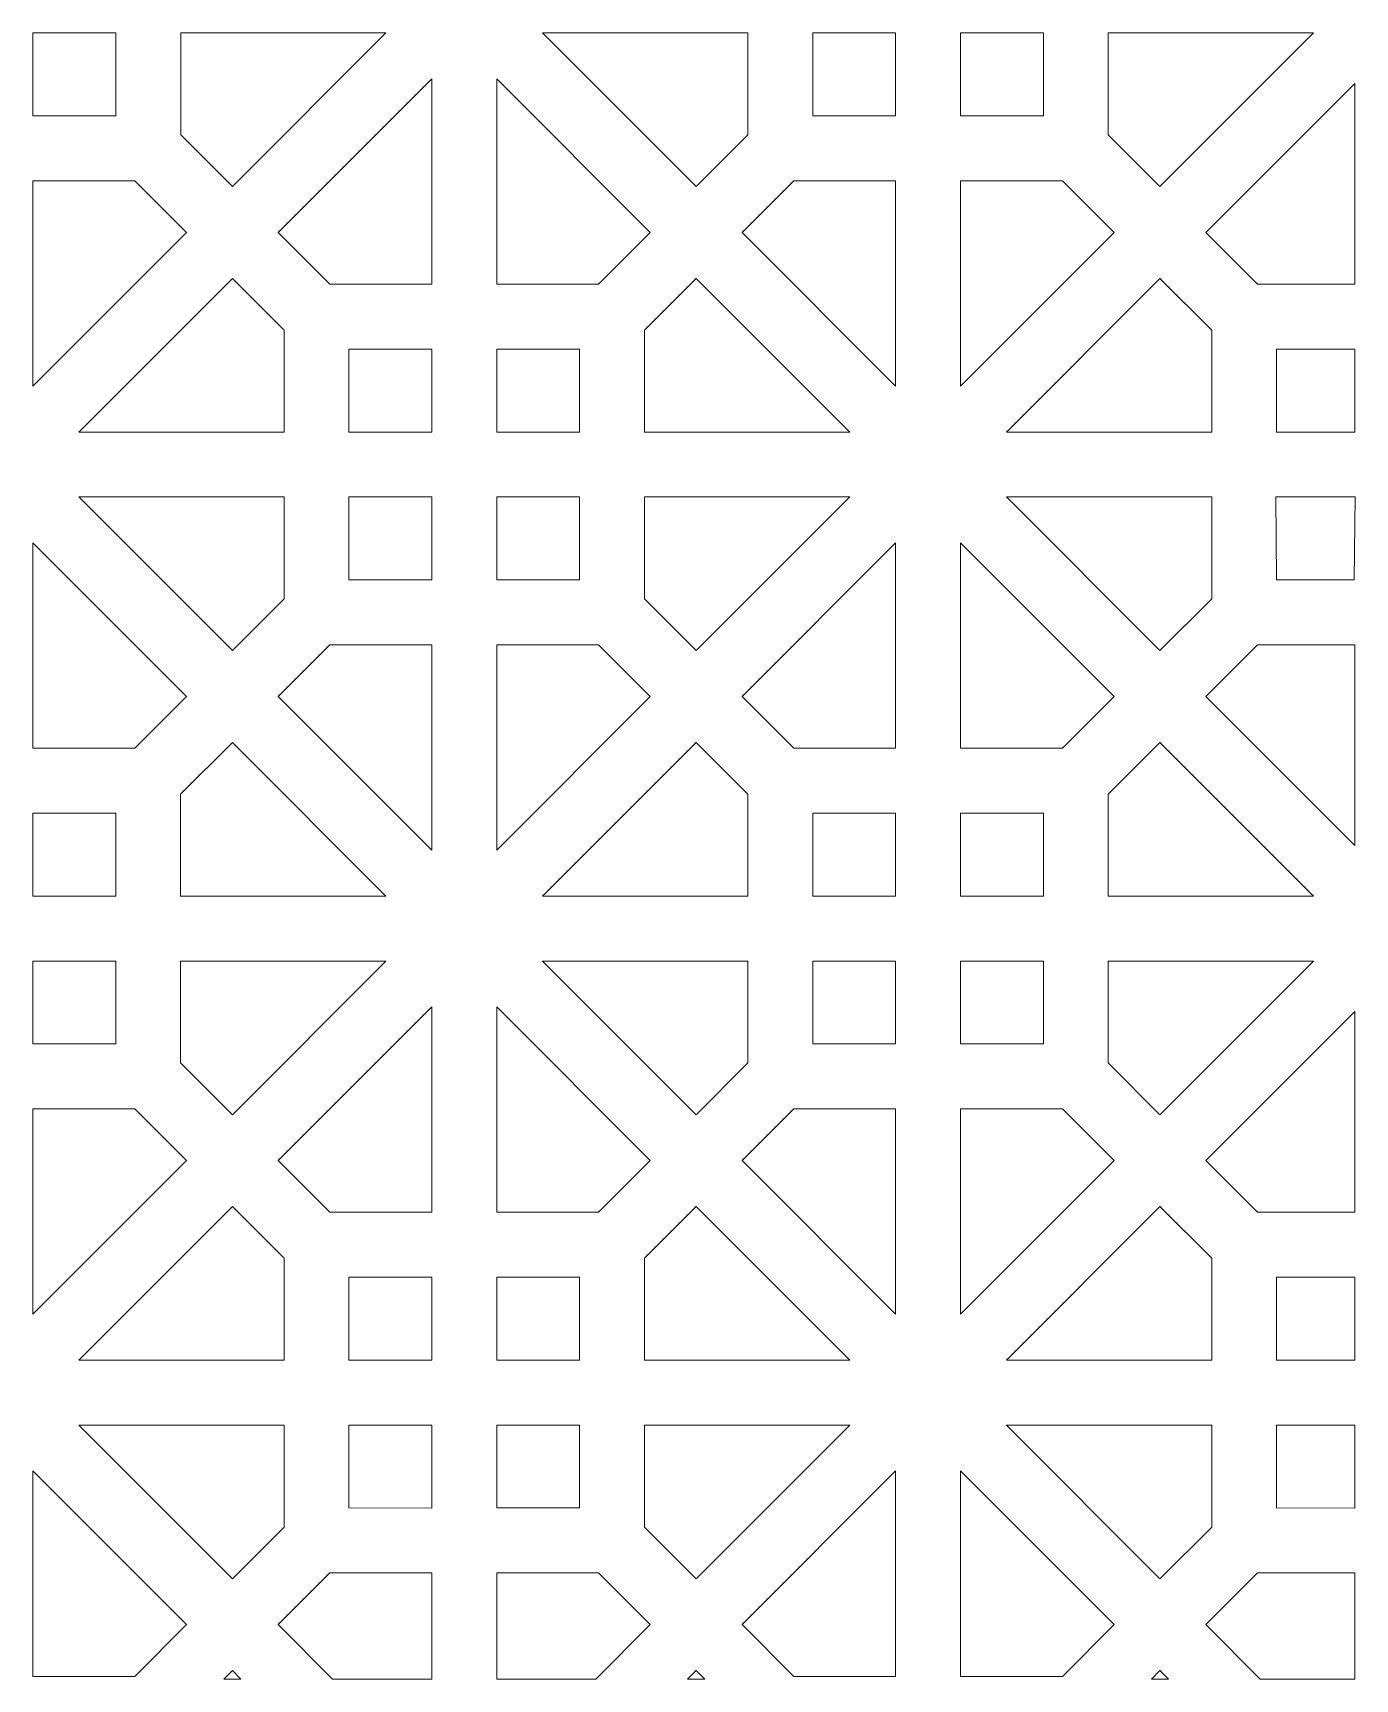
# Model space of a CAD drawing. Header units: centimetres. Extents: x -89 to 89, y -100 to 100.
# Drawn here: x -45.37 to -8.68, y -99.99 to -54.33 of the extents above; entities that cross this region are included whole.
import ezdxf

# ---------------------------------------------------------------- set-up
doc = ezdxf.new("R2010")
doc.units = ezdxf.units.CM
doc.header["$MEASUREMENT"] = 0
doc.layers.add('layer 1', color=7, linetype='Continuous')

msp = doc.modelspace()

# ---------------------------------------------------------------- linework, layer by layer
at = {"layer": 'layer 1', "color": 230, "lineweight": 9}
for points, knots in [([(-43.06808, -54.3339), (-43.06808, -54.3339), (-45.3681, -54.3339), (-45.3681, -54.3339), (-45.3681, -54.3339), (-45.3681, -54.3339), (-45.36747, -56.63367), (-45.36747, -56.63367), (-45.36747, -56.63367), (-45.36747, -56.63367), (-43.06744, -56.63367), (-43.06744, -56.63367), (-43.06744, -56.63367), (-43.06744, -56.63367), (-43.06808, -54.3339), (-43.06808, -54.3339)], [0, 0, 0, 0, 0.2, 0.2, 0.2, 0.2, 0.4, 0.4, 0.4, 0.4, 0.6, 0.6, 0.6, 0.6, 1, 1, 1, 1]), ([(-35.57151, -54.3339), (-35.57151, -54.3339), (-39.83343, -58.59581), (-39.83343, -58.59581), (-39.83343, -58.59581), (-39.83343, -58.59581), (-41.26745, -57.16088), (-41.26745, -57.16088), (-41.26745, -57.16088), (-41.26745, -57.16088), (-41.26744, -54.33363), (-41.26744, -54.33363), (-41.26744, -54.33363), (-41.26744, -54.33363), (-35.57151, -54.3339), (-35.57151, -54.3339)], [0, 0, 0, 0, 0.2, 0.2, 0.2, 0.2, 0.4, 0.4, 0.4, 0.4, 0.6, 0.6, 0.6, 0.6, 1, 1, 1, 1]), ([(-31.22595, -54.33392), (-31.22595, -54.33392), (-26.96414, -58.59573), (-26.96414, -58.59573), (-26.96414, -58.59573), (-26.96414, -58.59573), (-25.5288, -57.16075), (-25.5288, -57.16075), (-25.5288, -57.16075), (-25.5288, -57.16075), (-25.52879, -54.33365), (-25.52879, -54.33365), (-25.52879, -54.33365), (-25.52879, -54.33365), (-31.22595, -54.33392), (-31.22595, -54.33392)], [0, 0, 0, 0, 0.2, 0.2, 0.2, 0.2, 0.4, 0.4, 0.4, 0.4, 0.6, 0.6, 0.6, 0.6, 1, 1, 1, 1]), ([(-23.72943, -54.33392), (-23.72943, -54.33392), (-21.42941, -54.33392), (-21.42941, -54.33392), (-21.42941, -54.33392), (-21.42941, -54.33392), (-21.42877, -56.63361), (-21.42877, -56.63361), (-21.42877, -56.63361), (-21.42877, -56.63361), (-23.72879, -56.63361), (-23.72879, -56.63361), (-23.72879, -56.63361), (-23.72879, -56.63361), (-23.72943, -54.33392), (-23.72943, -54.33392)], [0, 0, 0, 0, 0.2, 0.2, 0.2, 0.2, 0.4, 0.4, 0.4, 0.4, 0.6, 0.6, 0.6, 0.6, 1, 1, 1, 1]), ([(-19.62941, -56.63389), (-19.62941, -56.63389), (-17.32943, -56.63388), (-17.32943, -56.63388), (-17.32943, -56.63388), (-17.32943, -56.63388), (-17.3288, -54.33365), (-17.3288, -54.33365), (-17.3288, -54.33365), (-17.3288, -54.33365), (-19.62877, -54.33366), (-19.62877, -54.33366), (-19.62877, -54.33366), (-19.62877, -54.33366), (-19.62941, -56.63389), (-19.62941, -56.63389)], [0, 0, 0, 0, 0.2, 0.2, 0.2, 0.2, 0.4, 0.4, 0.4, 0.4, 0.6, 0.6, 0.6, 0.6, 1, 1, 1, 1]), ([(-15.52943, -57.16109), (-15.52943, -57.16109), (-15.52943, -54.33392), (-15.52943, -54.33392), (-15.52943, -54.33392), (-15.52943, -54.33392), (-9.83223, -54.33365), (-9.83223, -54.33365), (-9.83223, -54.33365), (-9.83223, -54.33365), (-14.0941, -58.5955), (-14.0941, -58.5955), (-14.0941, -58.5955), (-14.0941, -58.5955), (-15.52943, -57.16109), (-15.52943, -57.16109)], [0, 0, 0, 0, 0.2, 0.2, 0.2, 0.2, 0.4, 0.4, 0.4, 0.4, 0.6, 0.6, 0.6, 0.6, 1, 1, 1, 1]), ([(-34.29877, -55.60671), (-34.29877, -55.60671), (-34.29875, -61.30324), (-34.29875, -61.30324), (-34.29875, -61.30324), (-34.29875, -61.30324), (-37.12533, -61.30297), (-37.12533, -61.30297), (-37.12533, -61.30297), (-37.12533, -61.30297), (-38.55999, -59.86831), (-38.55999, -59.86831), (-38.55999, -59.86831), (-38.55999, -59.86831), (-34.29877, -55.60671), (-34.29877, -55.60671)], [0, 0, 0, 0, 0.2, 0.2, 0.2, 0.2, 0.4, 0.4, 0.4, 0.4, 0.6, 0.6, 0.6, 0.6, 1, 1, 1, 1]), ([(-28.23691, -59.86856), (-28.23691, -59.86856), (-32.49875, -55.60671), (-32.49875, -55.60671), (-32.49875, -55.60671), (-32.49875, -55.60671), (-32.49811, -61.30297), (-32.49811, -61.30297), (-32.49811, -61.30297), (-32.49811, -61.30297), (-29.67096, -61.30297), (-29.67096, -61.30297), (-29.67096, -61.30297), (-29.67096, -61.30297), (-28.23691, -59.86856), (-28.23691, -59.86856)], [0, 0, 0, 0, 0.2, 0.2, 0.2, 0.2, 0.4, 0.4, 0.4, 0.4, 0.6, 0.6, 0.6, 0.6, 1, 1, 1, 1]), ([(-8.68714, -55.73384), (-8.68714, -55.73384), (-12.82191, -59.86863), (-12.82191, -59.86863), (-12.82191, -59.86863), (-12.82191, -59.86863), (-11.38659, -61.30304), (-11.38659, -61.30304), (-11.38659, -61.30304), (-11.38659, -61.30304), (-8.6865, -61.3031), (-8.6865, -61.3031), (-8.6865, -61.3031), (-8.6865, -61.3031), (-8.68714, -55.73384), (-8.68714, -55.73384)], [0, 0, 0, 0, 0.2, 0.2, 0.2, 0.2, 0.4, 0.4, 0.4, 0.4, 0.6, 0.6, 0.6, 0.6, 1, 1, 1, 1]), ([(-45.36808, -64.13047), (-45.36808, -64.13047), (-45.3681, -58.43394), (-45.3681, -58.43394), (-45.3681, -58.43394), (-45.3681, -58.43394), (-42.54024, -58.43367), (-42.54024, -58.43367), (-42.54024, -58.43367), (-42.54024, -58.43367), (-41.10558, -59.86833), (-41.10558, -59.86833), (-41.10558, -59.86833), (-41.10558, -59.86833), (-45.36808, -64.13047), (-45.36808, -64.13047)], [0, 0, 0, 0, 0.2, 0.2, 0.2, 0.2, 0.4, 0.4, 0.4, 0.4, 0.6, 0.6, 0.6, 0.6, 1, 1, 1, 1]), ([(-25.69135, -59.86853), (-25.69135, -59.86853), (-21.42941, -64.13046), (-21.42941, -64.13046), (-21.42941, -64.13046), (-21.42941, -64.13046), (-21.42877, -58.43361), (-21.42877, -58.43361), (-21.42877, -58.43361), (-21.42877, -58.43361), (-24.25607, -58.43359), (-24.25607, -58.43359), (-24.25607, -58.43359), (-24.25607, -58.43359), (-25.69135, -59.86853), (-25.69135, -59.86853)], [0, 0, 0, 0, 0.2, 0.2, 0.2, 0.2, 0.4, 0.4, 0.4, 0.4, 0.6, 0.6, 0.6, 0.6, 1, 1, 1, 1]), ([(-19.62941, -64.13045), (-19.62941, -64.13045), (-15.36754, -59.86855), (-15.36754, -59.86855), (-15.36754, -59.86855), (-15.36754, -59.86855), (-16.80158, -58.4336), (-16.80158, -58.4336), (-16.80158, -58.4336), (-16.80158, -58.4336), (-19.62877, -58.4336), (-19.62877, -58.4336), (-19.62877, -58.4336), (-19.62877, -58.4336), (-19.62941, -64.13045), (-19.62941, -64.13045)], [0, 0, 0, 0, 0.2, 0.2, 0.2, 0.2, 0.4, 0.4, 0.4, 0.4, 0.6, 0.6, 0.6, 0.6, 1, 1, 1, 1]), ([(-44.09534, -65.40328), (-44.09534, -65.40328), (-39.83342, -61.14137), (-39.83342, -61.14137), (-39.83342, -61.14137), (-39.83342, -61.14137), (-38.39812, -62.57576), (-38.39812, -62.57576), (-38.39812, -62.57576), (-38.39812, -62.57576), (-38.39813, -65.40301), (-38.39813, -65.40301), (-38.39813, -65.40301), (-38.39813, -65.40301), (-44.09534, -65.40328), (-44.09534, -65.40328)], [0, 0, 0, 0, 0.2, 0.2, 0.2, 0.2, 0.4, 0.4, 0.4, 0.4, 0.6, 0.6, 0.6, 0.6, 1, 1, 1, 1]), ([(-28.39877, -65.40328), (-28.39877, -65.40328), (-28.39877, -62.57598), (-28.39877, -62.57598), (-28.39877, -62.57598), (-28.39877, -62.57598), (-26.96349, -61.14108), (-26.96349, -61.14108), (-26.96349, -61.14108), (-26.96349, -61.14108), (-22.70154, -65.40301), (-22.70154, -65.40301), (-22.70154, -65.40301), (-22.70154, -65.40301), (-28.39877, -65.40328), (-28.39877, -65.40328)], [0, 0, 0, 0, 0.2, 0.2, 0.2, 0.2, 0.4, 0.4, 0.4, 0.4, 0.6, 0.6, 0.6, 0.6, 1, 1, 1, 1]), ([(-12.66002, -62.57609), (-12.66002, -62.57609), (-12.66002, -65.40326), (-12.66002, -65.40326), (-12.66002, -65.40326), (-12.66002, -65.40326), (-18.35594, -65.40299), (-18.35594, -65.40299), (-18.35594, -65.40299), (-18.35594, -65.40299), (-14.09407, -61.14114), (-14.09407, -61.14114), (-14.09407, -61.14114), (-14.09407, -61.14114), (-12.66002, -62.57609), (-12.66002, -62.57609)], [0, 0, 0, 0, 0.2, 0.2, 0.2, 0.2, 0.4, 0.4, 0.4, 0.4, 0.6, 0.6, 0.6, 0.6, 1, 1, 1, 1]), ([(-36.59877, -65.40328), (-36.59877, -65.40328), (-34.29875, -65.40328), (-34.29875, -65.40328), (-34.29875, -65.40328), (-34.29875, -65.40328), (-34.2981, -63.10297), (-34.2981, -63.10297), (-34.2981, -63.10297), (-34.2981, -63.10297), (-36.59813, -63.10297), (-36.59813, -63.10297), (-36.59813, -63.10297), (-36.59813, -63.10297), (-36.59877, -65.40328), (-36.59877, -65.40328)], [0, 0, 0, 0, 0.2, 0.2, 0.2, 0.2, 0.4, 0.4, 0.4, 0.4, 0.6, 0.6, 0.6, 0.6, 1, 1, 1, 1]), ([(-32.49875, -63.10324), (-32.49875, -63.10324), (-32.49875, -65.40328), (-32.49875, -65.40328), (-32.49875, -65.40328), (-32.49875, -65.40328), (-30.19812, -65.40301), (-30.19812, -65.40301), (-30.19812, -65.40301), (-30.19812, -65.40301), (-30.19813, -63.10297), (-30.19813, -63.10297), (-30.19813, -63.10297), (-30.19813, -63.10297), (-32.49875, -63.10324), (-32.49875, -63.10324)], [0, 0, 0, 0, 0.2, 0.2, 0.2, 0.2, 0.4, 0.4, 0.4, 0.4, 0.6, 0.6, 0.6, 0.6, 1, 1, 1, 1]), ([(-8.68714, -65.40329), (-8.68714, -65.40329), (-8.68714, -63.10329), (-8.68714, -63.10329), (-8.68714, -63.10329), (-8.68714, -63.10329), (-10.85938, -63.10303), (-10.85938, -63.10303), (-10.85938, -63.10303), (-10.85938, -63.10303), (-10.85937, -65.40299), (-10.85937, -65.40299), (-10.85937, -65.40299), (-10.85937, -65.40299), (-8.68714, -65.40329), (-8.68714, -65.40329)], [0, 0, 0, 0, 0.2, 0.2, 0.2, 0.2, 0.4, 0.4, 0.4, 0.4, 0.6, 0.6, 0.6, 0.6, 1, 1, 1, 1]), ([(-44.09529, -67.20328), (-44.09529, -67.20328), (-39.83348, -71.46509), (-39.83348, -71.46509), (-39.83348, -71.46509), (-39.83348, -71.46509), (-38.39814, -70.03011), (-38.39814, -70.03011), (-38.39814, -70.03011), (-38.39814, -70.03011), (-38.39813, -67.20301), (-38.39813, -67.20301), (-38.39813, -67.20301), (-38.39813, -67.20301), (-44.09529, -67.20328), (-44.09529, -67.20328)], [0, 0, 0, 0, 0.2, 0.2, 0.2, 0.2, 0.4, 0.4, 0.4, 0.4, 0.6, 0.6, 0.6, 0.6, 1, 1, 1, 1]), ([(-36.59877, -67.20328), (-36.59877, -67.20328), (-34.29875, -67.20328), (-34.29875, -67.20328), (-34.29875, -67.20328), (-34.29875, -67.20328), (-34.29811, -69.50297), (-34.29811, -69.50297), (-34.29811, -69.50297), (-34.29811, -69.50297), (-36.59813, -69.50297), (-36.59813, -69.50297), (-36.59813, -69.50297), (-36.59813, -69.50297), (-36.59877, -67.20328), (-36.59877, -67.20328)], [0, 0, 0, 0, 0.2, 0.2, 0.2, 0.2, 0.4, 0.4, 0.4, 0.4, 0.6, 0.6, 0.6, 0.6, 1, 1, 1, 1]), ([(-32.49875, -69.50325), (-32.49875, -69.50325), (-30.19877, -69.50324), (-30.19877, -69.50324), (-30.19877, -69.50324), (-30.19877, -69.50324), (-30.19814, -67.20301), (-30.19814, -67.20301), (-30.19814, -67.20301), (-30.19814, -67.20301), (-32.49811, -67.20302), (-32.49811, -67.20302), (-32.49811, -67.20302), (-32.49811, -67.20302), (-32.49875, -69.50325), (-32.49875, -69.50325)], [0, 0, 0, 0, 0.2, 0.2, 0.2, 0.2, 0.4, 0.4, 0.4, 0.4, 0.6, 0.6, 0.6, 0.6, 1, 1, 1, 1]), ([(-28.39877, -70.03045), (-28.39877, -70.03045), (-28.39877, -67.20328), (-28.39877, -67.20328), (-28.39877, -67.20328), (-28.39877, -67.20328), (-22.70157, -67.20301), (-22.70157, -67.20301), (-22.70157, -67.20301), (-22.70157, -67.20301), (-26.96344, -71.46486), (-26.96344, -71.46486), (-26.96344, -71.46486), (-26.96344, -71.46486), (-28.39877, -70.03045), (-28.39877, -70.03045)], [0, 0, 0, 0, 0.2, 0.2, 0.2, 0.2, 0.4, 0.4, 0.4, 0.4, 0.6, 0.6, 0.6, 0.6, 1, 1, 1, 1]), ([(-12.66002, -67.20326), (-12.66002, -67.20326), (-12.66002, -70.03056), (-12.66002, -70.03056), (-12.66002, -70.03056), (-12.66002, -70.03056), (-14.09402, -71.46492), (-14.09402, -71.46492), (-14.09402, -71.46492), (-14.09402, -71.46492), (-18.35597, -67.20299), (-18.35597, -67.20299), (-18.35597, -67.20299), (-18.35597, -67.20299), (-12.66002, -67.20326), (-12.66002, -67.20326)], [0, 0, 0, 0, 0.2, 0.2, 0.2, 0.2, 0.4, 0.4, 0.4, 0.4, 0.6, 0.6, 0.6, 0.6, 1, 1, 1, 1]), ([(-8.68031, -67.20249), (-8.68031, -67.20249), (-8.70552, -69.50249), (-8.70552, -69.50249), (-8.70552, -69.50249), (-8.70552, -69.50249), (-10.85938, -69.50303), (-10.85938, -69.50303), (-10.85938, -69.50303), (-10.85938, -69.50303), (-10.87777, -67.20222), (-10.87777, -67.20222), (-10.87777, -67.20222), (-10.87777, -67.20222), (-8.68031, -67.20249), (-8.68031, -67.20249)], [0, 0, 0, 0, 0.2, 0.2, 0.2, 0.2, 0.4, 0.4, 0.4, 0.4, 0.6, 0.6, 0.6, 0.6, 1, 1, 1, 1]), ([(-41.10627, -72.7379), (-41.10627, -72.7379), (-45.36811, -68.47605), (-45.36811, -68.47605), (-45.36811, -68.47605), (-45.36811, -68.47605), (-45.36747, -74.17231), (-45.36747, -74.17231), (-45.36747, -74.17231), (-45.36747, -74.17231), (-42.54032, -74.17231), (-42.54032, -74.17231), (-42.54032, -74.17231), (-42.54032, -74.17231), (-41.10627, -72.7379), (-41.10627, -72.7379)], [0, 0, 0, 0, 0.2, 0.2, 0.2, 0.2, 0.4, 0.4, 0.4, 0.4, 0.6, 0.6, 0.6, 0.6, 1, 1, 1, 1]), ([(-21.42938, -68.47609), (-21.42938, -68.47609), (-25.69125, -72.73799), (-25.69125, -72.73799), (-25.69125, -72.73799), (-25.69125, -72.73799), (-24.25593, -74.1724), (-24.25593, -74.1724), (-24.25593, -74.1724), (-24.25593, -74.1724), (-21.42874, -74.1724), (-21.42874, -74.1724), (-21.42874, -74.1724), (-21.42874, -74.1724), (-21.42938, -68.47609), (-21.42938, -68.47609)], [0, 0, 0, 0, 0.2, 0.2, 0.2, 0.2, 0.4, 0.4, 0.4, 0.4, 0.6, 0.6, 0.6, 0.6, 1, 1, 1, 1]), ([(-15.36744, -72.73801), (-15.36744, -72.73801), (-19.62938, -68.47608), (-19.62938, -68.47608), (-19.62938, -68.47608), (-19.62938, -68.47608), (-19.62874, -74.17239), (-19.62874, -74.17239), (-19.62874, -74.17239), (-19.62874, -74.17239), (-16.80144, -74.17241), (-16.80144, -74.17241), (-16.80144, -74.17241), (-16.80144, -74.17241), (-15.36744, -72.73801), (-15.36744, -72.73801)], [0, 0, 0, 0, 0.2, 0.2, 0.2, 0.2, 0.4, 0.4, 0.4, 0.4, 0.6, 0.6, 0.6, 0.6, 1, 1, 1, 1]), ([(-38.56069, -72.73789), (-38.56069, -72.73789), (-34.29875, -76.99982), (-34.29875, -76.99982), (-34.29875, -76.99982), (-34.29875, -76.99982), (-34.29811, -71.30297), (-34.29811, -71.30297), (-34.29811, -71.30297), (-34.29811, -71.30297), (-37.12541, -71.30295), (-37.12541, -71.30295), (-37.12541, -71.30295), (-37.12541, -71.30295), (-38.56069, -72.73789), (-38.56069, -72.73789)], [0, 0, 0, 0, 0.2, 0.2, 0.2, 0.2, 0.4, 0.4, 0.4, 0.4, 0.6, 0.6, 0.6, 0.6, 1, 1, 1, 1]), ([(-32.49875, -76.99981), (-32.49875, -76.99981), (-28.23688, -72.73791), (-28.23688, -72.73791), (-28.23688, -72.73791), (-28.23688, -72.73791), (-29.67092, -71.30296), (-29.67092, -71.30296), (-29.67092, -71.30296), (-29.67092, -71.30296), (-32.49811, -71.30296), (-32.49811, -71.30296), (-32.49811, -71.30296), (-32.49811, -71.30296), (-32.49875, -76.99981), (-32.49875, -76.99981)], [0, 0, 0, 0, 0.2, 0.2, 0.2, 0.2, 0.4, 0.4, 0.4, 0.4, 0.6, 0.6, 0.6, 0.6, 1, 1, 1, 1]), ([(-8.68714, -71.3033), (-8.68714, -71.3033), (-8.68714, -76.8727), (-8.68714, -76.8727), (-8.68714, -76.8727), (-8.68714, -76.8727), (-12.82124, -72.73771), (-12.82124, -72.73771), (-12.82124, -72.73771), (-12.82124, -72.73771), (-11.38655, -71.30303), (-11.38655, -71.30303), (-11.38655, -71.30303), (-11.38655, -71.30303), (-8.68714, -71.3033), (-8.68714, -71.3033)], [0, 0, 0, 0, 0.2, 0.2, 0.2, 0.2, 0.4, 0.4, 0.4, 0.4, 0.6, 0.6, 0.6, 0.6, 1, 1, 1, 1]), ([(-41.26813, -78.27262), (-41.26813, -78.27262), (-41.26813, -75.44532), (-41.26813, -75.44532), (-41.26813, -75.44532), (-41.26813, -75.44532), (-39.83285, -74.01042), (-39.83285, -74.01042), (-39.83285, -74.01042), (-39.83285, -74.01042), (-35.5709, -78.27235), (-35.5709, -78.27235), (-35.5709, -78.27235), (-35.5709, -78.27235), (-41.26813, -78.27262), (-41.26813, -78.27262)], [0, 0, 0, 0, 0.2, 0.2, 0.2, 0.2, 0.4, 0.4, 0.4, 0.4, 0.6, 0.6, 0.6, 0.6, 1, 1, 1, 1]), ([(-25.52936, -75.44545), (-25.52936, -75.44545), (-25.52936, -78.27262), (-25.52936, -78.27262), (-25.52936, -78.27262), (-25.52936, -78.27262), (-31.22528, -78.27235), (-31.22528, -78.27235), (-31.22528, -78.27235), (-31.22528, -78.27235), (-26.96341, -74.0105), (-26.96341, -74.0105), (-26.96341, -74.0105), (-26.96341, -74.0105), (-25.52936, -75.44545), (-25.52936, -75.44545)], [0, 0, 0, 0, 0.2, 0.2, 0.2, 0.2, 0.4, 0.4, 0.4, 0.4, 0.6, 0.6, 0.6, 0.6, 1, 1, 1, 1]), ([(-9.83284, -78.27262), (-9.83284, -78.27262), (-14.09465, -74.01081), (-14.09465, -74.01081), (-14.09465, -74.01081), (-14.09465, -74.01081), (-15.52871, -75.44525), (-15.52871, -75.44525), (-15.52871, -75.44525), (-15.52871, -75.44525), (-15.52872, -78.27235), (-15.52872, -78.27235), (-15.52872, -78.27235), (-15.52872, -78.27235), (-9.83284, -78.27262), (-9.83284, -78.27262)], [0, 0, 0, 0, 0.2, 0.2, 0.2, 0.2, 0.4, 0.4, 0.4, 0.4, 0.6, 0.6, 0.6, 0.6, 1, 1, 1, 1]), ([(-45.36811, -75.97258), (-45.36811, -75.97258), (-45.36811, -78.27262), (-45.36811, -78.27262), (-45.36811, -78.27262), (-45.36811, -78.27262), (-43.06748, -78.27235), (-43.06748, -78.27235), (-43.06748, -78.27235), (-43.06748, -78.27235), (-43.06749, -75.97231), (-43.06749, -75.97231), (-43.06749, -75.97231), (-43.06749, -75.97231), (-45.36811, -75.97258), (-45.36811, -75.97258)], [0, 0, 0, 0, 0.2, 0.2, 0.2, 0.2, 0.4, 0.4, 0.4, 0.4, 0.6, 0.6, 0.6, 0.6, 1, 1, 1, 1]), ([(-21.42938, -75.97265), (-21.42938, -75.97265), (-23.72936, -75.97266), (-23.72936, -75.97266), (-23.72936, -75.97266), (-23.72936, -75.97266), (-23.72871, -78.27235), (-23.72871, -78.27235), (-23.72871, -78.27235), (-23.72871, -78.27235), (-21.42874, -78.27234), (-21.42874, -78.27234), (-21.42874, -78.27234), (-21.42874, -78.27234), (-21.42938, -75.97265), (-21.42938, -75.97265)], [0, 0, 0, 0, 0.2, 0.2, 0.2, 0.2, 0.4, 0.4, 0.4, 0.4, 0.6, 0.6, 0.6, 0.6, 1, 1, 1, 1]), ([(-17.32936, -78.27262), (-17.32936, -78.27262), (-19.62938, -78.27262), (-19.62938, -78.27262), (-19.62938, -78.27262), (-19.62938, -78.27262), (-19.62874, -75.97239), (-19.62874, -75.97239), (-19.62874, -75.97239), (-19.62874, -75.97239), (-17.32872, -75.97239), (-17.32872, -75.97239), (-17.32872, -75.97239), (-17.32872, -75.97239), (-17.32936, -78.27262), (-17.32936, -78.27262)], [0, 0, 0, 0, 0.2, 0.2, 0.2, 0.2, 0.4, 0.4, 0.4, 0.4, 0.6, 0.6, 0.6, 0.6, 1, 1, 1, 1]), ([(-45.36811, -82.37259), (-45.36811, -82.37259), (-43.06813, -82.37258), (-43.06813, -82.37258), (-43.06813, -82.37258), (-43.06813, -82.37258), (-43.0675, -80.07235), (-43.0675, -80.07235), (-43.0675, -80.07235), (-43.0675, -80.07235), (-45.36747, -80.07236), (-45.36747, -80.07236), (-45.36747, -80.07236), (-45.36747, -80.07236), (-45.36811, -82.37259), (-45.36811, -82.37259)], [0, 0, 0, 0, 0.2, 0.2, 0.2, 0.2, 0.4, 0.4, 0.4, 0.4, 0.6, 0.6, 0.6, 0.6, 1, 1, 1, 1]), ([(-41.26813, -82.89979), (-41.26813, -82.89979), (-41.26813, -80.07262), (-41.26813, -80.07262), (-41.26813, -80.07262), (-41.26813, -80.07262), (-35.57093, -80.07235), (-35.57093, -80.07235), (-35.57093, -80.07235), (-35.57093, -80.07235), (-39.8328, -84.3342), (-39.8328, -84.3342), (-39.8328, -84.3342), (-39.8328, -84.3342), (-41.26813, -82.89979), (-41.26813, -82.89979)], [0, 0, 0, 0, 0.2, 0.2, 0.2, 0.2, 0.4, 0.4, 0.4, 0.4, 0.6, 0.6, 0.6, 0.6, 1, 1, 1, 1]), ([(-25.52936, -80.07262), (-25.52936, -80.07262), (-25.52936, -82.89992), (-25.52936, -82.89992), (-25.52936, -82.89992), (-25.52936, -82.89992), (-26.96336, -84.33428), (-26.96336, -84.33428), (-26.96336, -84.33428), (-26.96336, -84.33428), (-31.22531, -80.07235), (-31.22531, -80.07235), (-31.22531, -80.07235), (-31.22531, -80.07235), (-25.52936, -80.07262), (-25.52936, -80.07262)], [0, 0, 0, 0, 0.2, 0.2, 0.2, 0.2, 0.4, 0.4, 0.4, 0.4, 0.6, 0.6, 0.6, 0.6, 1, 1, 1, 1]), ([(-21.42938, -82.37266), (-21.42938, -82.37266), (-21.42938, -80.07262), (-21.42938, -80.07262), (-21.42938, -80.07262), (-21.42938, -80.07262), (-23.72873, -80.07235), (-23.72873, -80.07235), (-23.72873, -80.07235), (-23.72873, -80.07235), (-23.72872, -82.37239), (-23.72872, -82.37239), (-23.72872, -82.37239), (-23.72872, -82.37239), (-21.42938, -82.37266), (-21.42938, -82.37266)], [0, 0, 0, 0, 0.2, 0.2, 0.2, 0.2, 0.4, 0.4, 0.4, 0.4, 0.6, 0.6, 0.6, 0.6, 1, 1, 1, 1]), ([(-17.32936, -80.07262), (-17.32936, -80.07262), (-19.62938, -80.07262), (-19.62938, -80.07262), (-19.62938, -80.07262), (-19.62938, -80.07262), (-19.62875, -82.37239), (-19.62875, -82.37239), (-19.62875, -82.37239), (-19.62875, -82.37239), (-17.32872, -82.37239), (-17.32872, -82.37239), (-17.32872, -82.37239), (-17.32872, -82.37239), (-17.32936, -80.07262), (-17.32936, -80.07262)], [0, 0, 0, 0, 0.2, 0.2, 0.2, 0.2, 0.4, 0.4, 0.4, 0.4, 0.6, 0.6, 0.6, 0.6, 1, 1, 1, 1]), ([(-9.83279, -80.07262), (-9.83279, -80.07262), (-14.09471, -84.33453), (-14.09471, -84.33453), (-14.09471, -84.33453), (-14.09471, -84.33453), (-15.52873, -82.8996), (-15.52873, -82.8996), (-15.52873, -82.8996), (-15.52873, -82.8996), (-15.52872, -80.07235), (-15.52872, -80.07235), (-15.52872, -80.07235), (-15.52872, -80.07235), (-9.83279, -80.07262), (-9.83279, -80.07262)], [0, 0, 0, 0, 0.2, 0.2, 0.2, 0.2, 0.4, 0.4, 0.4, 0.4, 0.6, 0.6, 0.6, 0.6, 1, 1, 1, 1]), ([(-34.29874, -81.34543), (-34.29874, -81.34543), (-38.56061, -85.60733), (-38.56061, -85.60733), (-38.56061, -85.60733), (-38.56061, -85.60733), (-37.12529, -87.04174), (-37.12529, -87.04174), (-37.12529, -87.04174), (-37.12529, -87.04174), (-34.2981, -87.04174), (-34.2981, -87.04174), (-34.2981, -87.04174), (-34.2981, -87.04174), (-34.29874, -81.34543), (-34.29874, -81.34543)], [0, 0, 0, 0, 0.2, 0.2, 0.2, 0.2, 0.4, 0.4, 0.4, 0.4, 0.6, 0.6, 0.6, 0.6, 1, 1, 1, 1]), ([(-28.2368, -85.60735), (-28.2368, -85.60735), (-32.49874, -81.34542), (-32.49874, -81.34542), (-32.49874, -81.34542), (-32.49874, -81.34542), (-32.4981, -87.04173), (-32.4981, -87.04173), (-32.4981, -87.04173), (-32.4981, -87.04173), (-29.6708, -87.04175), (-29.6708, -87.04175), (-29.6708, -87.04175), (-29.6708, -87.04175), (-28.2368, -85.60735), (-28.2368, -85.60735)], [0, 0, 0, 0, 0.2, 0.2, 0.2, 0.2, 0.4, 0.4, 0.4, 0.4, 0.6, 0.6, 0.6, 0.6, 1, 1, 1, 1]), ([(-8.68714, -81.47254), (-8.68714, -81.47254), (-8.68714, -87.04195), (-8.68714, -87.04195), (-8.68714, -87.04195), (-8.68714, -87.04195), (-11.38659, -87.04169), (-11.38659, -87.04169), (-11.38659, -87.04169), (-11.38659, -87.04169), (-12.82125, -85.60703), (-12.82125, -85.60703), (-12.82125, -85.60703), (-12.82125, -85.60703), (-8.68714, -81.47254), (-8.68714, -81.47254)], [0, 0, 0, 0, 0.2, 0.2, 0.2, 0.2, 0.4, 0.4, 0.4, 0.4, 0.6, 0.6, 0.6, 0.6, 1, 1, 1, 1]), ([(-45.36811, -89.86915), (-45.36811, -89.86915), (-41.10624, -85.60725), (-41.10624, -85.60725), (-41.10624, -85.60725), (-41.10624, -85.60725), (-42.54028, -84.1723), (-42.54028, -84.1723), (-42.54028, -84.1723), (-42.54028, -84.1723), (-45.36747, -84.1723), (-45.36747, -84.1723), (-45.36747, -84.1723), (-45.36747, -84.1723), (-45.36811, -89.86915), (-45.36811, -89.86915)], [0, 0, 0, 0, 0.2, 0.2, 0.2, 0.2, 0.4, 0.4, 0.4, 0.4, 0.6, 0.6, 0.6, 0.6, 1, 1, 1, 1]), ([(-25.69122, -85.60734), (-25.69122, -85.60734), (-21.42938, -89.86919), (-21.42938, -89.86919), (-21.42938, -89.86919), (-21.42938, -89.86919), (-21.42874, -84.17239), (-21.42874, -84.17239), (-21.42874, -84.17239), (-21.42874, -84.17239), (-24.25589, -84.17239), (-24.25589, -84.17239), (-24.25589, -84.17239), (-24.25589, -84.17239), (-25.69122, -85.60734), (-25.69122, -85.60734)], [0, 0, 0, 0, 0.2, 0.2, 0.2, 0.2, 0.4, 0.4, 0.4, 0.4, 0.6, 0.6, 0.6, 0.6, 1, 1, 1, 1]), ([(-19.62936, -89.86919), (-19.62936, -89.86919), (-19.62938, -84.17266), (-19.62938, -84.17266), (-19.62938, -84.17266), (-19.62938, -84.17266), (-16.80152, -84.17239), (-16.80152, -84.17239), (-16.80152, -84.17239), (-16.80152, -84.17239), (-15.36686, -85.60705), (-15.36686, -85.60705), (-15.36686, -85.60705), (-15.36686, -85.60705), (-19.62936, -89.86919), (-19.62936, -89.86919)], [0, 0, 0, 0, 0.2, 0.2, 0.2, 0.2, 0.4, 0.4, 0.4, 0.4, 0.6, 0.6, 0.6, 0.6, 1, 1, 1, 1]), ([(-38.39872, -88.31479), (-38.39872, -88.31479), (-38.39872, -91.14196), (-38.39872, -91.14196), (-38.39872, -91.14196), (-38.39872, -91.14196), (-44.09464, -91.14169), (-44.09464, -91.14169), (-44.09464, -91.14169), (-44.09464, -91.14169), (-39.83277, -86.87984), (-39.83277, -86.87984), (-39.83277, -86.87984), (-39.83277, -86.87984), (-38.39872, -88.31479), (-38.39872, -88.31479)], [0, 0, 0, 0, 0.2, 0.2, 0.2, 0.2, 0.4, 0.4, 0.4, 0.4, 0.6, 0.6, 0.6, 0.6, 1, 1, 1, 1]), ([(-22.7022, -91.14196), (-22.7022, -91.14196), (-26.96401, -86.88015), (-26.96401, -86.88015), (-26.96401, -86.88015), (-26.96401, -86.88015), (-28.39807, -88.31459), (-28.39807, -88.31459), (-28.39807, -88.31459), (-28.39807, -88.31459), (-28.39808, -91.14169), (-28.39808, -91.14169), (-28.39808, -91.14169), (-28.39808, -91.14169), (-22.7022, -91.14196), (-22.7022, -91.14196)], [0, 0, 0, 0, 0.2, 0.2, 0.2, 0.2, 0.4, 0.4, 0.4, 0.4, 0.6, 0.6, 0.6, 0.6, 1, 1, 1, 1]), ([(-18.3566, -91.142), (-18.3566, -91.142), (-14.09468, -86.88009), (-14.09468, -86.88009), (-14.09468, -86.88009), (-14.09468, -86.88009), (-12.65938, -88.31448), (-12.65938, -88.31448), (-12.65938, -88.31448), (-12.65938, -88.31448), (-12.65939, -91.14173), (-12.65939, -91.14173), (-12.65939, -91.14173), (-12.65939, -91.14173), (-18.3566, -91.142), (-18.3566, -91.142)], [0, 0, 0, 0, 0.2, 0.2, 0.2, 0.2, 0.4, 0.4, 0.4, 0.4, 0.6, 0.6, 0.6, 0.6, 1, 1, 1, 1]), ([(-34.29874, -88.84199), (-34.29874, -88.84199), (-36.59872, -88.842), (-36.59872, -88.842), (-36.59872, -88.842), (-36.59872, -88.842), (-36.59807, -91.14169), (-36.59807, -91.14169), (-36.59807, -91.14169), (-36.59807, -91.14169), (-34.2981, -91.14168), (-34.2981, -91.14168), (-34.2981, -91.14168), (-34.2981, -91.14168), (-34.29874, -88.84199), (-34.29874, -88.84199)], [0, 0, 0, 0, 0.2, 0.2, 0.2, 0.2, 0.4, 0.4, 0.4, 0.4, 0.6, 0.6, 0.6, 0.6, 1, 1, 1, 1]), ([(-30.19872, -91.14196), (-30.19872, -91.14196), (-32.49874, -91.14196), (-32.49874, -91.14196), (-32.49874, -91.14196), (-32.49874, -91.14196), (-32.4981, -88.84173), (-32.4981, -88.84173), (-32.4981, -88.84173), (-32.4981, -88.84173), (-30.19808, -88.84173), (-30.19808, -88.84173), (-30.19808, -88.84173), (-30.19808, -88.84173), (-30.19872, -91.14196), (-30.19872, -91.14196)], [0, 0, 0, 0, 0.2, 0.2, 0.2, 0.2, 0.4, 0.4, 0.4, 0.4, 0.6, 0.6, 0.6, 0.6, 1, 1, 1, 1]), ([(-8.68714, -88.84197), (-8.68714, -88.84197), (-8.68714, -91.14197), (-8.68714, -91.14197), (-8.68714, -91.14197), (-8.68714, -91.14197), (-10.85939, -91.14173), (-10.85939, -91.14173), (-10.85939, -91.14173), (-10.85939, -91.14173), (-10.85939, -88.84169), (-10.85939, -88.84169), (-10.85939, -88.84169), (-10.85939, -88.84169), (-8.68714, -88.84197), (-8.68714, -88.84197)], [0, 0, 0, 0, 0.2, 0.2, 0.2, 0.2, 0.4, 0.4, 0.4, 0.4, 0.6, 0.6, 0.6, 0.6, 1, 1, 1, 1]), ([(-38.39872, -92.94196), (-38.39872, -92.94196), (-38.39872, -95.76926), (-38.39872, -95.76926), (-38.39872, -95.76926), (-38.39872, -95.76926), (-39.83272, -97.20362), (-39.83272, -97.20362), (-39.83272, -97.20362), (-39.83272, -97.20362), (-44.09467, -92.94169), (-44.09467, -92.94169), (-44.09467, -92.94169), (-44.09467, -92.94169), (-38.39872, -92.94196), (-38.39872, -92.94196)], [0, 0, 0, 0, 0.2, 0.2, 0.2, 0.2, 0.4, 0.4, 0.4, 0.4, 0.6, 0.6, 0.6, 0.6, 1, 1, 1, 1]), ([(-34.29874, -95.242), (-34.29874, -95.242), (-34.29874, -92.94196), (-34.29874, -92.94196), (-34.29874, -92.94196), (-34.29874, -92.94196), (-36.59809, -92.94169), (-36.59809, -92.94169), (-36.59809, -92.94169), (-36.59809, -92.94169), (-36.59808, -95.24173), (-36.59808, -95.24173), (-36.59808, -95.24173), (-36.59808, -95.24173), (-34.29874, -95.242), (-34.29874, -95.242)], [0, 0, 0, 0, 0.2, 0.2, 0.2, 0.2, 0.4, 0.4, 0.4, 0.4, 0.6, 0.6, 0.6, 0.6, 1, 1, 1, 1]), ([(-30.19872, -92.94196), (-30.19872, -92.94196), (-32.49874, -92.94196), (-32.49874, -92.94196), (-32.49874, -92.94196), (-32.49874, -92.94196), (-32.49811, -95.24173), (-32.49811, -95.24173), (-32.49811, -95.24173), (-32.49811, -95.24173), (-30.19808, -95.24173), (-30.19808, -95.24173), (-30.19808, -95.24173), (-30.19808, -95.24173), (-30.19872, -92.94196), (-30.19872, -92.94196)], [0, 0, 0, 0, 0.2, 0.2, 0.2, 0.2, 0.4, 0.4, 0.4, 0.4, 0.6, 0.6, 0.6, 0.6, 1, 1, 1, 1]), ([(-22.70215, -92.94196), (-22.70215, -92.94196), (-26.96407, -97.20387), (-26.96407, -97.20387), (-26.96407, -97.20387), (-26.96407, -97.20387), (-28.39809, -95.76894), (-28.39809, -95.76894), (-28.39809, -95.76894), (-28.39809, -95.76894), (-28.39808, -92.94169), (-28.39808, -92.94169), (-28.39808, -92.94169), (-28.39808, -92.94169), (-22.70215, -92.94196), (-22.70215, -92.94196)], [0, 0, 0, 0, 0.2, 0.2, 0.2, 0.2, 0.4, 0.4, 0.4, 0.4, 0.6, 0.6, 0.6, 0.6, 1, 1, 1, 1]), ([(-18.35655, -92.942), (-18.35655, -92.942), (-14.09474, -97.20381), (-14.09474, -97.20381), (-14.09474, -97.20381), (-14.09474, -97.20381), (-12.6594, -95.76883), (-12.6594, -95.76883), (-12.6594, -95.76883), (-12.6594, -95.76883), (-12.65939, -92.94173), (-12.65939, -92.94173), (-12.65939, -92.94173), (-12.65939, -92.94173), (-18.35655, -92.942), (-18.35655, -92.942)], [0, 0, 0, 0, 0.2, 0.2, 0.2, 0.2, 0.4, 0.4, 0.4, 0.4, 0.6, 0.6, 0.6, 0.6, 1, 1, 1, 1]), ([(-8.68714, -92.94201), (-8.68714, -92.94201), (-8.68714, -95.24205), (-8.68714, -95.24205), (-8.68714, -95.24205), (-8.68714, -95.24205), (-10.85939, -95.24169), (-10.85939, -95.24169), (-10.85939, -95.24169), (-10.85939, -95.24169), (-10.85939, -92.94173), (-10.85939, -92.94173), (-10.85939, -92.94173), (-10.85939, -92.94173), (-8.68714, -92.94201), (-8.68714, -92.94201)], [0, 0, 0, 0, 0.2, 0.2, 0.2, 0.2, 0.4, 0.4, 0.4, 0.4, 0.6, 0.6, 0.6, 0.6, 1, 1, 1, 1]), ([(-41.10614, -98.47671), (-41.10614, -98.47671), (-45.36808, -94.21478), (-45.36808, -94.21478), (-45.36808, -94.21478), (-45.36808, -94.21478), (-45.36744, -99.91109), (-45.36744, -99.91109), (-45.36744, -99.91109), (-45.36744, -99.91109), (-42.54014, -99.91111), (-42.54014, -99.91111), (-42.54014, -99.91111), (-42.54014, -99.91111), (-41.10614, -98.47671), (-41.10614, -98.47671)], [0, 0, 0, 0, 0.2, 0.2, 0.2, 0.2, 0.4, 0.4, 0.4, 0.4, 0.6, 0.6, 0.6, 0.6, 1, 1, 1, 1]), ([(-21.42939, -94.21477), (-21.42939, -94.21477), (-21.42937, -99.9113), (-21.42937, -99.9113), (-21.42937, -99.9113), (-21.42937, -99.9113), (-24.25595, -99.91103), (-24.25595, -99.91103), (-24.25595, -99.91103), (-24.25595, -99.91103), (-25.69061, -98.47637), (-25.69061, -98.47637), (-25.69061, -98.47637), (-25.69061, -98.47637), (-21.42939, -94.21477), (-21.42939, -94.21477)], [0, 0, 0, 0, 0.2, 0.2, 0.2, 0.2, 0.4, 0.4, 0.4, 0.4, 0.6, 0.6, 0.6, 0.6, 1, 1, 1, 1]), ([(-15.36753, -98.47662), (-15.36753, -98.47662), (-19.62937, -94.21477), (-19.62937, -94.21477), (-19.62937, -94.21477), (-19.62937, -94.21477), (-19.62873, -99.91103), (-19.62873, -99.91103), (-19.62873, -99.91103), (-19.62873, -99.91103), (-16.80158, -99.91103), (-16.80158, -99.91103), (-16.80158, -99.91103), (-16.80158, -99.91103), (-15.36753, -98.47662), (-15.36753, -98.47662)], [0, 0, 0, 0, 0.2, 0.2, 0.2, 0.2, 0.4, 0.4, 0.4, 0.4, 0.6, 0.6, 0.6, 0.6, 1, 1, 1, 1]), ([(-34.29873, -99.98631), (-34.29873, -99.98631), (-37.05095, -99.98631), (-37.05095, -99.98631), (-37.05095, -99.98631), (-37.05095, -99.98631), (-38.55994, -98.47641), (-38.55994, -98.47641), (-38.55994, -98.47641), (-38.55994, -98.47641), (-37.12525, -97.04173), (-37.12525, -97.04173), (-37.12525, -97.04173), (-37.12525, -97.04173), (-34.2981, -97.04173), (-34.2981, -97.04173), (-34.2981, -97.04173), (-34.2981, -97.04173), (-34.29873, -99.98631), (-34.29873, -99.98631)], [0, 0, 0, 0, 0.16666667, 0.16666667, 0.16666667, 0.16666667, 0.33333333, 0.33333333, 0.33333333, 0.33333333, 0.5, 0.5, 0.5, 0.5, 0.66666667, 0.66666667, 0.66666667, 0.66666667, 1, 1, 1, 1]), ([(-29.74652, -99.98631), (-29.74652, -99.98631), (-28.23686, -98.47666), (-28.23686, -98.47666), (-28.23686, -98.47666), (-28.23686, -98.47666), (-29.67088, -97.04173), (-29.67088, -97.04173), (-29.67088, -97.04173), (-29.67088, -97.04173), (-32.4981, -97.04173), (-32.4981, -97.04173), (-32.4981, -97.04173), (-32.4981, -97.04173), (-32.49808, -99.98604), (-32.49808, -99.98604), (-32.49808, -99.98604), (-32.49808, -99.98604), (-29.74652, -99.98631), (-29.74652, -99.98631)], [0, 0, 0, 0, 0.16666667, 0.16666667, 0.16666667, 0.16666667, 0.33333333, 0.33333333, 0.33333333, 0.33333333, 0.5, 0.5, 0.5, 0.5, 0.66666667, 0.66666667, 0.66666667, 0.66666667, 1, 1, 1, 1]), ([(-11.31223, -99.98631), (-11.31223, -99.98631), (-12.82195, -98.47661), (-12.82195, -98.47661), (-12.82195, -98.47661), (-12.82195, -98.47661), (-11.38667, -97.04167), (-11.38667, -97.04167), (-11.38667, -97.04167), (-11.38667, -97.04167), (-8.6865, -97.04166), (-8.6865, -97.04166), (-8.6865, -97.04166), (-8.6865, -97.04166), (-8.6865, -99.98604), (-8.6865, -99.98604), (-8.6865, -99.98604), (-8.6865, -99.98604), (-11.31223, -99.98631), (-11.31223, -99.98631)], [0, 0, 0, 0, 0.16666667, 0.16666667, 0.16666667, 0.16666667, 0.33333333, 0.33333333, 0.33333333, 0.33333333, 0.5, 0.5, 0.5, 0.5, 0.66666667, 0.66666667, 0.66666667, 0.66666667, 1, 1, 1, 1]), ([(-39.59655, -99.98631), (-39.59655, -99.98631), (-40.07015, -99.98631), (-40.07015, -99.98631), (-40.07015, -99.98631), (-40.07015, -99.98631), (-39.83271, -99.74924), (-39.83271, -99.74924), (-39.83271, -99.74924), (-39.83271, -99.74924), (-39.59655, -99.98631), (-39.59655, -99.98631)], [0, 0, 0, 0, 0.25, 0.25, 0.25, 0.25, 0.5, 0.5, 0.5, 0.5, 1, 1, 1, 1]), ([(-26.72715, -99.98631), (-26.72715, -99.98631), (-26.96404, -99.74943), (-26.96404, -99.74943), (-26.96404, -99.74943), (-26.96404, -99.74943), (-27.20028, -99.98604), (-27.20028, -99.98604), (-27.20028, -99.98604), (-27.20028, -99.98604), (-26.72715, -99.98631), (-26.72715, -99.98631)], [0, 0, 0, 0, 0.25, 0.25, 0.25, 0.25, 0.5, 0.5, 0.5, 0.5, 1, 1, 1, 1]), ([(-14.09475, -99.74941), (-14.09475, -99.74941), (-13.85784, -99.98631), (-13.85784, -99.98631), (-13.85784, -99.98631), (-13.85784, -99.98631), (-14.331, -99.98604), (-14.331, -99.98604), (-14.331, -99.98604), (-14.331, -99.98604), (-14.09475, -99.74941), (-14.09475, -99.74941)], [0, 0, 0, 0, 0.25, 0.25, 0.25, 0.25, 0.5, 0.5, 0.5, 0.5, 1, 1, 1, 1])]:
    msp.add_open_spline(points, degree=3, knots=knots, dxfattribs=at)
at = {"layer": 'layer 1', "color": 250, "lineweight": 9}
for points in [[(-10.86003, -88.84196), (-10.86003, -88.84196), (-10.86003, -91.142), (-10.86003, -91.142)], [(-10.86003, -88.84196), (-10.86003, -88.84196), (-10.86003, -91.142), (-10.86003, -91.142)], [(-10.86003, -95.24196), (-10.86003, -95.24196), (-10.86003, -92.942), (-10.86003, -92.942)], [(-10.86003, -95.24196), (-10.86003, -95.24196), (-10.86003, -92.942), (-10.86003, -92.942)], [(-11.38731, -97.04194), (-11.38731, -97.04194), (-12.82195, -98.47661), (-12.82195, -98.47661)], [(-11.38731, -97.04194), (-11.38731, -97.04194), (-12.82195, -98.47661), (-12.82195, -98.47661)]]:
    msp.add_open_spline(points, degree=3, dxfattribs=at)

doc.saveas('drawing.dxf')
